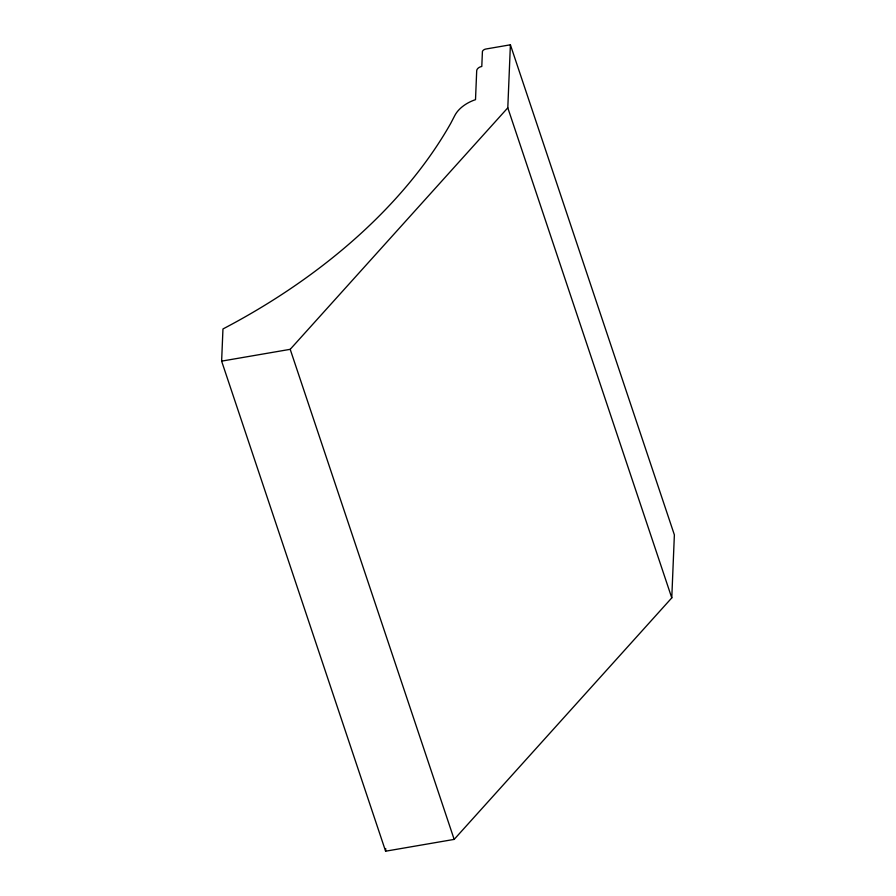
<?xml version="1.0" encoding="UTF-8"?>
<svg xmlns="http://www.w3.org/2000/svg" width="896" height="896" viewBox="0 0 896 896"><rect width="100%" height="100%" fill="white"/><g stroke="black" fill="none" stroke-linecap="round" stroke-linejoin="round"><path stroke-width="1.34" d="M221.626 361.133L222.958 328.955A491.557 312.01 -18.5 0 0 450.677 123.458L454.866 115.416A29.355 18.637 -18.5 0 1 475.507 99.658L476.706 70.683A5.107 3.248 -18.5 0 1 481.79 66.461L482.429 51.419A3.584 2.274 -18.5 0 1 485.89 49.022L510.395 44.8L674.374 534.867L671.776 597.878L454.171 839.395L385.605 851.2L221.626 361.133L290.203 349.328L507.797 107.822L510.395 44.8M385.605 851.2L385.706 848.523M507.797 107.822L671.776 597.878M290.203 349.328L454.171 839.395"/></g></svg>
